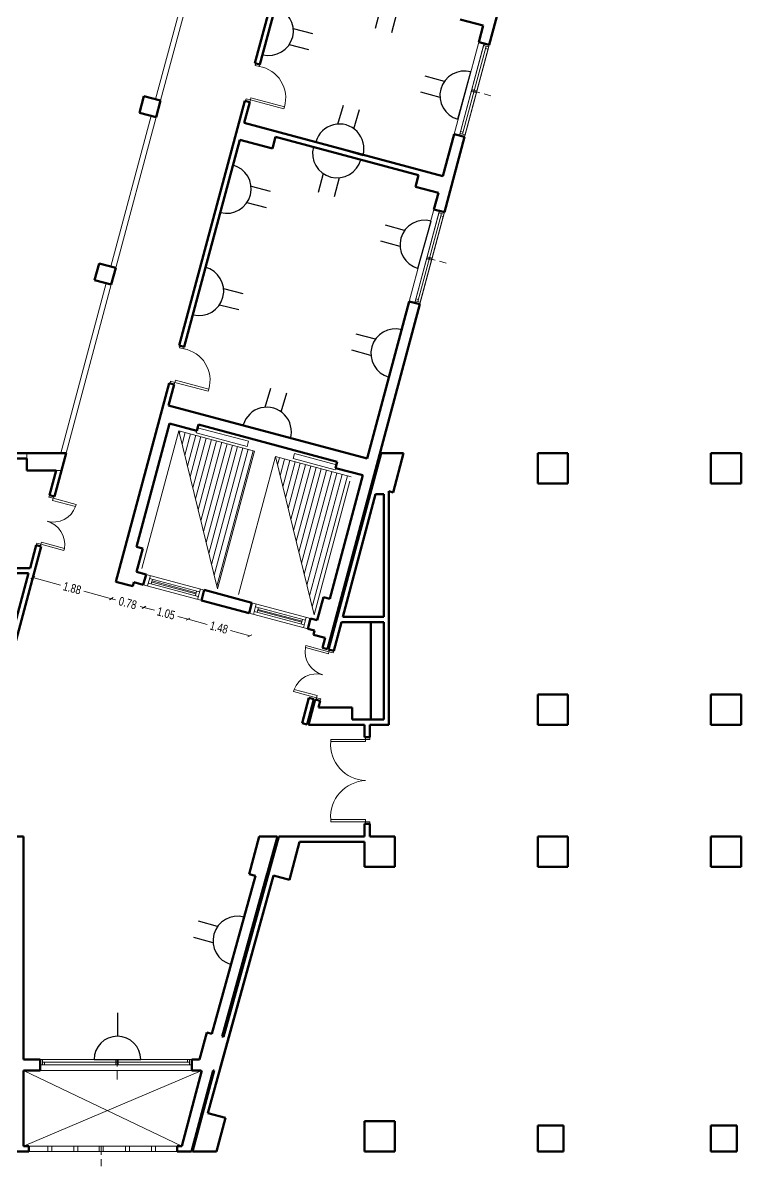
# Model space of a CAD drawing. Extents: x -1 to 151, y 0 to 83.
# Drawn here: x 15.99 to 32.58, y -0.34 to 26.06 of the extents above; entities that cross this region are included whole.
import ezdxf

# ---------------------------------------------------------------- set-up
doc = ezdxf.new("R2010")
doc.units = 0
doc.header["$LTSCALE"] = 0.8
doc.header["$MEASUREMENT"] = 0
doc.header["$PDMODE"] = 35
doc.header["$PDSIZE"] = 0.15
doc.linetypes.add('HIDDEN', pattern=[0.375, 0.25, -0.125])
doc.layers.get('0').update_dxf_attribs({"linetype": 'CONTINUOUS', "lineweight": 20})
doc.layers.get('DEFPOINTS').update_dxf_attribs({"linetype": 'CONTINUOUS', "lineweight": 20})
for name, color, linetype, lineweight in [('2-COL', 6, 'CONTINUOUS', 20), ('DOOR', 1, 'CONTINUOUS', 20), ('E-POWR-FTNG', 6, 'CONTINUOUS', 30), ('Elev', 31, 'CONTINUOUS', 20), ('HACTH', 2, 'CONTINUOUS', 20), ('Walls', 1, 'CONTINUOUS', 50), ('WC', 3, 'CONTINUOUS', 20), ('WIN', 1, 'CONTINUOUS', 15)]:
    doc.layers.add(name, color=color, linetype=linetype, lineweight=lineweight)
doc.layers.add('E-POWR-WALL', color=232, linetype='CONTINUOUS')
doc.styles.add('MN-ANNO-Dim', font='sosa.shx', dxfattribs={"width": 0.8})
doc.dimstyles.new('DIM- IN', dxfattribs={"dimtxt": 0.2, "dimasz": 0.07, "dimexe": 0.02, "dimexo": 0.1, "dimgap": 0.05, "dimtad": 0, "dimzin": 0, "dimdsep": 46, "dimtxsty": 'MN-ANNO-Dim', "dimblk": 'OBLIQUE', "dimcen": 0.1, "dimse1": 1, "dimse2": 1, "dimclrd": 191, "dimclre": 53, "dimclrt": 3, "dimadec": 0, "dimazin": 0, "dimtfac": 1, "dimtofl": 0, "dimtmove": 0, "dimatfit": 0, "dimfxl": 180, "dimtolj": 1, "dimtzin": 0, "dimlwd": 0, "dimlwe": 0, "dimarcsym": 0})

# ---------------------------------------------------------------- blocks, each defined once
blk = doc.blocks.new('_OBLIQUE')
at = {"color": 0, "linetype": 'ByBlock'}
blk.add_line((-0.5, -0.5), (0.5, 0.5), dxfattribs=at)
blk = doc.blocks.new('*D1352')
at = {"color": 191, "lineweight": 0, "transparency": 16777216}
for p, q in [((19.803, 12.289), (20.247, 12.17)), ((21.23, 11.907), (20.786, 12.026))]:
    blk.add_line(p, q, dxfattribs=at)
at = {"layer": 'DEFPOINTS', "color": 0, "transparency": 16777216}
for p in [(19.932, 12.772), (19.803, 12.289), (21.36, 12.389)]:
    blk.add_point(p, dxfattribs=at)
at = {"color": 191, "lineweight": 0, "transparency": 16777216, "xscale": 0.07, "yscale": 0.07, "zscale": 0.07}
for p, rotation in [((19.803, 12.289), 165.000000000068), ((21.23, 11.907), 345.000000000068)]:
    blk.add_blockref('_OBLIQUE', p, dxfattribs=dict(at, rotation=rotation))
at = {"color": 3, "transparency": 16777216, "insert": (20.516, 12.098), "char_height": 0.2, "attachment_point": 5, "rotation": 345, "style": 'MN-ANNO-Dim'}
blk.add_mtext('\\A1;1.48', dxfattribs=at)
blk = doc.blocks.new('*D1353')
at = {"color": 191, "lineweight": 0, "transparency": 16777216}
for p, q in [((18.785, 12.562), (19.025, 12.497)), ((19.803, 12.289), (19.563, 12.353))]:
    blk.add_line(p, q, dxfattribs=at)
at = {"layer": 'DEFPOINTS', "color": 0, "transparency": 16777216}
for p in [(18.914, 13.045), (19.932, 12.772), (18.785, 12.562)]:
    blk.add_point(p, dxfattribs=at)
at = {"color": 191, "lineweight": 0, "transparency": 16777216, "xscale": 0.07, "yscale": 0.07, "zscale": 0.07}
for p, rotation in [((18.785, 12.562), 165.000000000068), ((19.803, 12.289), 345.000000000068)]:
    blk.add_blockref('_OBLIQUE', p, dxfattribs=dict(at, rotation=rotation))
at = {"color": 3, "transparency": 16777216, "insert": (19.294, 12.425), "char_height": 0.2, "attachment_point": 5, "rotation": 345, "style": 'MN-ANNO-Dim'}
blk.add_mtext('\\A1;1.05', dxfattribs=at)
blk = doc.blocks.new('*D1354')
at = {"color": 191, "lineweight": 0, "transparency": 16777216}
for p, q in [((18.033, 12.763), (18.125, 12.739)), ((18.785, 12.562), (18.693, 12.586))]:
    blk.add_line(p, q, dxfattribs=at)
at = {"layer": 'DEFPOINTS', "color": 0, "transparency": 16777216}
for p in [(18.162, 13.246), (18.914, 13.045), (18.033, 12.763)]:
    blk.add_point(p, dxfattribs=at)
at = {"color": 191, "lineweight": 0, "transparency": 16777216, "xscale": 0.07, "yscale": 0.07, "zscale": 0.07}
for p, rotation in [((18.033, 12.763), 165.000000000068), ((18.785, 12.562), 345.000000000068)]:
    blk.add_blockref('_OBLIQUE', p, dxfattribs=dict(at, rotation=rotation))
at = {"color": 3, "transparency": 16777216, "insert": (18.409, 12.662), "char_height": 0.2, "attachment_point": 5, "rotation": 345, "style": 'MN-ANNO-Dim'}
blk.add_mtext('\\A1;0.78', dxfattribs=at)
blk = doc.blocks.new('*D1355')
at = {"color": 191, "lineweight": 0, "transparency": 16777216}
for p, q in [((16.217, 13.25), (16.856, 13.079)), ((18.033, 12.763), (17.394, 12.934))]:
    blk.add_line(p, q, dxfattribs=at)
at = {"layer": 'DEFPOINTS', "color": 0, "transparency": 16777216}
for p in [(16.346, 13.733), (16.217, 13.25), (18.162, 13.246)]:
    blk.add_point(p, dxfattribs=at)
at = {"color": 191, "lineweight": 0, "transparency": 16777216, "xscale": 0.07, "yscale": 0.07, "zscale": 0.07}
for p, rotation in [((16.217, 13.25), 165.000000000068), ((18.033, 12.763), 345.000000000068)]:
    blk.add_blockref('_OBLIQUE', p, dxfattribs=dict(at, rotation=rotation))
at = {"color": 3, "transparency": 16777216, "insert": (17.125, 13.006), "char_height": 0.2, "attachment_point": 5, "rotation": 345, "style": 'MN-ANNO-Dim'}
blk.add_mtext('\\A1;1.88', dxfattribs=at)
blk = doc.blocks.new('A$C465000F1')
at = {"layer": 'Elev'}
for p, q in [((-1.352, 0.362), (0, 0)), ((-1.253, 0.336), (-1.318, 0.094)), ((-1.271, 0.268), (-0.117, -0.041)), ((-1.417, 0.121), (-0.065, -0.241)), ((-1.3, 0.162), (-0.146, -0.147)), ((-1.203, 0.25), (-1.232, 0.144)), ((-1.221, 0.184), (-0.203, -0.089)), ((-1.214, 0.21), (-0.196, -0.063)), ((-0.099, 0.027), (-0.164, -0.215)), ((-0.185, -0.023), (-0.214, -0.129))]:
    blk.add_line(p, q, dxfattribs=at)
blk = doc.blocks.new('SO1_6')
blk.add_line((0, 1.2), (0, 0.6))
at = {"flags": 128}
blk.add_lwpolyline([(-0.6, 0), (0.6, 0), (0.6, 0, 1), (-0.6, 0)], format="xyb", close=True, dxfattribs=at)
blk = doc.blocks.new('DPD')
at = {"layer": 'E-POWR-FTNG', "ltscale": 850}
for p, q in [((-3.06, 8.46), (-3.06, 15.75)), ((3.06, 8.46), (3.06, 15.75)), ((-9, 0), (9, 0))]:
    blk.add_line(p, q, dxfattribs=at)
blk.add_arc((0, 0), 9, 0, 180, dxfattribs=at)

msp = doc.modelspace()

# ---------------------------------------------------------------- hatches: boundary and pattern name
at = {"layer": 'HACTH'}
h = msp.add_hatch(dxfattribs=at)
h.set_pattern_fill('ANSI31', color=256, angle=45, style=0)
h.set_pattern_definition([(255, (-10.62129, 22.10372), (-0.12074073, 0.0323524), [])])
h.paths.add_polyline_path([(20.062, 14.717), (19.594, 16.625), (20.771, 15.945)])
h.paths.add_polyline_path([(20.485, 12.99), (20.062, 14.717), (20.771, 15.945), (21.209, 15.692)])
h.paths.add_polyline_path([(21.209, 15.692), (20.771, 15.945), (20.961, 16.274), (21.338, 16.173)])
h.paths.add_polyline_path([(20.771, 15.945), (19.594, 16.625), (19.59, 16.642), (20.961, 16.274)])
h = msp.add_hatch(dxfattribs=at)
h.set_pattern_fill('ANSI31', color=256, angle=45, style=0)
h.set_pattern_definition([(255, (50.23276, 5.79792), (0.12074073, -0.0323524), [])])
h.paths.add_polyline_path([(22.717, 12.393), (23.569, 15.576), (21.837, 16.04), (21.837, 15.98)])

# ---------------------------------------------------------------- linework, layer by layer
at = {"layer": '2-COL'}
msp.add_lwpolyline([(16.879, 15.72), (16.079, 15.72), (16.079, 16.12), (16.986, 16.12)], close=True, dxfattribs=at)
at = {"layer": 'DOOR'}
for p, q in [((21.353, 25.078), (21.366, 25.126)), ((21.463, 25.1), (21.45, 25.052)), ((21.45, 25.052), (21.353, 25.078)), ((21.146, 24.305), (21.133, 24.257)), ((21.243, 24.279), (21.146, 24.305)), ((21.23, 24.231), (21.243, 24.279)), ((19.606, 18.558), (19.619, 18.606)), ((19.703, 18.532), (19.606, 18.558)), ((19.716, 18.58), (19.703, 18.532)), ((19.399, 17.785), (19.386, 17.737)), ((19.496, 17.759), (19.399, 17.785)), ((19.483, 17.711), (19.496, 17.759)), ((16.59, 15.107), (16.603, 15.156)), ((16.687, 15.081), (16.59, 15.107)), ((16.7, 15.13), (16.687, 15.081)), ((16.306, 14.045), (16.293, 13.996)), ((16.402, 14.019), (16.306, 14.045)), ((16.389, 13.971), (16.402, 14.019)), ((23.07, 11.587), (23.057, 11.539)), ((23.057, 11.539), (23.154, 11.513)), ((23.154, 11.513), (23.167, 11.561)), ((22.76, 10.428), (22.772, 10.476)), ((22.772, 10.476), (22.869, 10.45)), ((22.869, 10.45), (22.856, 10.402)), ((23.9, 9.562), (23.9, 9.512)), ((23.9, 9.512), (24, 9.512)), ((24, 9.512), (24, 9.562)), ((23.9, 7.562), (23.9, 7.612)), ((23.9, 7.612), (24, 7.612)), ((24, 7.612), (24, 7.562))]:
    msp.add_line(p, q, dxfattribs=at)
for points in [[(22.016, 24.072), (22.029, 24.12), (21.256, 24.327), (21.243, 24.279)], [(20.269, 17.552), (20.282, 17.6), (19.509, 17.807), (19.496, 17.759)], [(17.218, 14.939), (17.205, 14.891), (16.674, 15.033), (16.687, 15.081)], [(16.934, 13.877), (16.947, 13.925), (16.415, 14.067), (16.402, 14.019)], [(22.526, 11.681), (22.513, 11.633), (23.044, 11.49), (23.057, 11.539)], [(22.241, 10.618), (22.254, 10.667), (22.785, 10.524), (22.772, 10.476)], [(23.1, 9.462), (23.1, 9.512), (23.9, 9.512), (23.9, 9.462)], [(23.1, 7.612), (23.1, 7.662), (23.9, 7.662), (23.9, 7.612)]]:
    msp.add_lwpolyline(points, close=True, dxfattribs=at)
for centre, radius, start, end in [((21.326, 24.33), 0.733, 343.4075, 80.2877), ((19.579, 17.81), 0.733, 343.4075, 80.2877), ((16.689, 15.081), 0.55, 254.7628, 339.7846), ((16.405, 14.018), 0.55, 350.2154, 75.2372), ((23.055, 11.539), 0.55, 170.2154, 255.2372), ((22.77, 10.477), 0.55, 74.7628, 159.7846), ((23.932, 9.397), 0.835, 175.4808, 267.7862), ((23.932, 7.728), 0.835, 92.2138, 184.5192)]:
    msp.add_arc(centre, radius, start, end, dxfattribs=at)
at = {"layer": 'Elev'}
for p, q in [((18.737, 13.459), (19.59, 16.642)), ((19.59, 16.642), (21.338, 16.173)), ((19.59, 16.642), (20.485, 12.99)), ((20.023, 16.712), (19.992, 16.596)), ((20.023, 16.712), (21.2, 16.397)), ((19.992, 16.596), (21.169, 16.281)), ((21.2, 16.397), (21.169, 16.281)), ((21.338, 16.173), (20.485, 12.99)), ((22.259, 16.113), (22.228, 15.997)), ((22.259, 16.113), (23.23, 15.853)), ((21.821, 16.044), (20.968, 12.861)), ((21.821, 16.044), (22.717, 12.393)), ((21.821, 16.044), (23.569, 15.576)), ((22.228, 15.997), (23.199, 15.737)), ((23.23, 15.853), (23.199, 15.737)), ((23.543, 15.475), (22.717, 12.393))]:
    msp.add_line(p, q, dxfattribs=at)
at = {"layer": 'Walls'}
for p, q in [((22.149, 28.126), (21.347, 25.131)), ((22.032, 27.225), (21.463, 25.1)), ((27.226, 27.29), (26.76, 25.551)), ((26.62, 25.996), (26.089, 26.138)), ((26.62, 25.996), (26.519, 25.616)), ((26.76, 25.551), (26.519, 25.616)), ((26.644, 25.583), (26.76, 25.551)), ((26.644, 25.583), (26.76, 25.551)), ((21.347, 25.131), (21.463, 25.1)), ((18.679, 23.983), (18.782, 24.369)), ((18.782, 24.369), (19.169, 24.265)), ((19.169, 24.265), (19.065, 23.879)), ((21.114, 24.262), (19.6, 18.611)), ((21.23, 24.231), (21.1, 23.748)), ((21.23, 24.231), (21.114, 24.262)), ((21.114, 24.262), (21.23, 24.231)), ((21.23, 24.231), (21.223, 24.204)), ((19.065, 23.879), (18.679, 23.983)), ((21.1, 23.748), (25.689, 22.518)), ((20.997, 23.361), (19.716, 18.58)), ((21.75, 23.16), (20.997, 23.361)), ((21.823, 23.43), (21.75, 23.16)), ((21.823, 23.43), (25.126, 22.545)), ((25.949, 23.491), (25.689, 22.518)), ((26.191, 23.426), (25.725, 21.688)), ((25.949, 23.491), (26.191, 23.426)), ((26.075, 23.457), (26.191, 23.426)), ((26.191, 23.426), (26.075, 23.457)), ((25.126, 22.545), (25.054, 22.274)), ((25.585, 22.132), (25.054, 22.274)), ((25.585, 22.132), (25.483, 21.752)), ((25.483, 21.752), (25.725, 21.688)), ((25.609, 21.719), (25.725, 21.688)), ((17.643, 20.119), (17.747, 20.505)), ((17.747, 20.505), (18.133, 20.402)), ((18.133, 20.402), (18.03, 20.015)), ((18.03, 20.015), (17.643, 20.119)), ((25.155, 19.563), (23.022, 11.6)), ((24.914, 19.627), (23.942, 15.998)), ((24.914, 19.627), (25.155, 19.563)), ((25.04, 19.594), (25.155, 19.563)), ((25.155, 19.563), (25.04, 19.594)), ((19.6, 18.611), (19.716, 18.58)), ((18.138, 13.154), (19.367, 17.742)), ((19.483, 17.711), (19.353, 17.228)), ((19.483, 17.711), (19.367, 17.742)), ((19.367, 17.742), (19.483, 17.711)), ((19.483, 17.711), (19.476, 17.684)), ((19.353, 17.228), (23.942, 15.998)), ((19.376, 16.808), (18.612, 13.958)), ((20.003, 16.64), (19.376, 16.808)), ((20.042, 16.784), (20.003, 16.64)), ((23.249, 15.925), (20.042, 16.784)), ((14.8, 16.12), (16.986, 16.12)), ((16.719, 15.125), (16.986, 16.12)), ((24.264, 16.12), (23.051, 11.592)), ((24.782, 16.12), (24.264, 16.12)), ((24.54, 15.218), (24.782, 16.12)), ((28.58, 16.12), (27.88, 16.12)), ((27.88, 16.12), (27.88, 15.42)), ((28.58, 15.42), (28.58, 16.12)), ((32.58, 16.12), (31.88, 16.12)), ((31.88, 16.12), (31.88, 15.42)), ((32.58, 15.42), (32.58, 16.12)), ((15.171, 16), (16.079, 16)), ((16.079, 16), (16.079, 15.72)), ((23.21, 15.78), (23.249, 15.925)), ((16.079, 15.72), (16.755, 15.72)), ((16.603, 15.156), (16.755, 15.72)), ((23.838, 15.612), (23.075, 12.763)), ((23.838, 15.612), (23.21, 15.78)), ((27.88, 15.42), (28.58, 15.42)), ((31.88, 15.42), (32.58, 15.42)), ((16.603, 15.156), (16.719, 15.125)), ((24.135, 15.174), (23.376, 12.341)), ((24.323, 15.174), (24.135, 15.174)), ((24.323, 15.174), (24.135, 15.174)), ((24.323, 15.174), (24.323, 12.341)), ((24.443, 15.244), (24.443, 9.85)), ((24.443, 15.244), (24.54, 15.218)), ((16.152, 13.47), (16.293, 13.996)), ((16.293, 13.996), (16.409, 13.965)), ((15.306, 9.85), (16.409, 13.965)), ((18.612, 13.958), (18.757, 13.919)), ((18.757, 13.919), (18.613, 13.384)), ((15.171, 13.47), (16.152, 13.47)), ((15.051, 13.35), (16.12, 13.35)), ((15.501, 11.04), (16.12, 13.35)), ((18.613, 13.384), (18.834, 13.325)), ((18.769, 13.084), (18.834, 13.325)), ((18.524, 13.05), (18.138, 13.154)), ((18.549, 13.143), (18.524, 13.05)), ((18.549, 13.143), (18.769, 13.084)), ((20.11, 12.724), (20.175, 12.966)), ((20.175, 12.966), (21.279, 12.67)), ((20.11, 12.724), (21.215, 12.428)), ((22.93, 12.801), (22.786, 12.266)), ((23.075, 12.763), (22.93, 12.801)), ((21.215, 12.428), (21.279, 12.67)), ((22.567, 12.066), (22.632, 12.307)), ((22.632, 12.307), (22.786, 12.266)), ((23.344, 12.221), (23.167, 11.561)), ((23.344, 12.221), (24.323, 12.221)), ((23.376, 12.341), (24.323, 12.341)), ((24.023, 12.221), (24.023, 9.97)), ((24.323, 12.221), (24.323, 9.97)), ((22.567, 12.066), (22.722, 12.025)), ((22.697, 11.932), (22.722, 12.025)), ((22.967, 11.86), (22.697, 11.932)), ((22.906, 11.631), (22.967, 11.86)), ((23.022, 11.6), (22.906, 11.631)), ((23.167, 11.561), (23.051, 11.592)), ((22.595, 10.472), (22.439, 9.889)), ((22.711, 10.441), (22.555, 9.858)), ((22.74, 10.433), (22.584, 9.85)), ((22.711, 10.441), (22.595, 10.472)), ((22.856, 10.402), (22.74, 10.433)), ((22.856, 10.402), (22.815, 10.25)), ((28.58, 10.55), (27.88, 10.55)), ((27.88, 10.55), (27.88, 9.85)), ((28.58, 9.85), (28.58, 10.55)), ((32.58, 10.55), (31.88, 10.55)), ((31.88, 10.55), (31.88, 9.85)), ((32.58, 9.85), (32.58, 10.55)), ((23.591, 10.25), (22.815, 10.25)), ((23.591, 9.97), (23.591, 10.25)), ((22.555, 9.858), (22.439, 9.889)), ((22.584, 9.85), (23.88, 9.85)), ((23.591, 9.97), (24.323, 9.97)), ((23.88, 9.562), (23.88, 9.85)), ((24, 9.85), (24.443, 9.85)), ((24, 9.562), (24, 9.85)), ((27.88, 9.85), (28.58, 9.85)), ((31.88, 9.85), (32.58, 9.85)), ((24, 9.562), (23.88, 9.562)), ((24, 9.562), (23.88, 9.562)), ((23.88, 7.27), (23.88, 7.562)), ((24, 7.562), (23.88, 7.562)), ((23.88, 7.27), (23.88, 7.562)), ((24, 7.27), (24, 7.562)), ((24, 7.27), (24, 7.562)), ((16, 7.27), (15.193, 7.27)), ((16, 2.12), (16, 7.27)), ((21.869, 7.27), (20.593, 2.651)), ((21.9, 7.27), (20.622, 2.643)), ((21.448, 7.27), (21.215, 6.401)), ((21.862, 7.27), (21.448, 7.27)), ((21.9, 7.27), (23.88, 7.27)), ((22.143, 6.27), (22.378, 7.15)), ((22.307, 7.27), (23.88, 7.27)), ((22.378, 7.15), (23.88, 7.15)), ((23.88, 6.57), (23.88, 7.15)), ((24, 7.27), (24.58, 7.27)), ((24.58, 7.27), (24.58, 6.57)), ((27.88, 6.57), (27.88, 7.27)), ((27.88, 7.27), (28.58, 7.27)), ((28.58, 7.27), (28.58, 6.57)), ((32.58, 7.27), (31.88, 7.27)), ((31.88, 7.27), (31.88, 6.57)), ((32.58, 6.57), (32.58, 7.27)), ((21.775, 6.369), (20.26, 0.882)), ((21.359, 6.362), (20.351, 2.715)), ((21.359, 6.362), (20.351, 2.715)), ((21.775, 6.369), (20.547, 1.92)), ((21.634, 6.42), (20.593, 2.651)), ((21.215, 6.401), (21.358, 6.361)), ((21.215, 6.401), (21.359, 6.362)), ((21.775, 6.369), (22.143, 6.27)), ((24.58, 6.57), (23.88, 6.57)), ((28.58, 6.57), (27.88, 6.57)), ((31.88, 6.57), (32.58, 6.57)), ((20.235, 2.746), (20.068, 2.12)), ((20.351, 2.715), (20.235, 2.746)), ((20.593, 2.651), (20.622, 2.643)), ((16.39, 2.12), (16, 2.12)), ((16.39, 2.12), (16.39, 1.87)), ((16.39, 2.12), (16.39, 2)), ((20.068, 2.12), (19.89, 2.12)), ((19.89, 2.12), (19.89, 1.87)), ((19.89, 2), (19.89, 2.12)), ((16, 0.12), (16, 1.87)), ((16.39, 1.87), (16, 1.87)), ((20.125, 1.87), (19.656, 0.12)), ((20.384, 1.87), (19.883, 0)), ((20.104, 1.87), (19.89, 1.87)), ((20.408, 1.87), (19.907, 0)), ((20.408, 1.87), (19.907, 0)), ((20.408, 1.87), (20.384, 1.87)), ((20.26, 0.882), (20.669, 0.773)), ((20.669, 0.773), (20.462, 0)), ((23.88, 0), (23.88, 0.7)), ((23.88, 0.7), (24.58, 0.7)), ((24.58, 0.7), (24.58, 0)), ((28.48, 0.6), (27.88, 0.6)), ((27.88, 0.6), (27.88, 0)), ((28.48, 0), (28.48, 0.6)), ((32.48, 0.6), (31.88, 0.6)), ((31.88, 0.6), (31.88, 0)), ((32.48, 0), (32.48, 0.6)), ((16.125, 0), (14.628, 0)), ((16, 0.12), (16.125, 0.12)), ((16.125, 0.12), (16.125, 0)), ((19.656, 0.12), (19.555, 0.12)), ((19.555, 0.12), (19.555, 0)), ((19.555, 0), (19.883, 0)), ((24.58, 0), (23.88, 0)), ((27.88, 0), (28.48, 0)), ((31.88, 0), (32.48, 0)), ((20.462, 0), (19.907, 0))]:
    msp.add_line(p, q, dxfattribs=at)
at = {"layer": 'WC'}
for p, q in [((20.125, 1.87), (16, 0.12)), ((16, 1.87), (19.656, 0.12))]:
    msp.add_line(p, q, dxfattribs=at)
at = {"layer": 'WIN'}
for p, q in [((19.053, 24.297), (19.984, 27.774)), ((19.169, 24.265), (20.1, 27.743)), ((26.519, 25.616), (25.949, 23.491)), ((26.644, 25.583), (26.075, 23.457)), ((26.644, 25.583), (26.075, 23.457)), ((26.075, 23.457), (26.631, 25.534)), ((26.146, 23.49), (26.689, 25.519)), ((26.191, 23.426), (26.76, 25.551)), ((26.191, 23.426), (26.76, 25.551)), ((26.191, 23.426), (26.76, 25.551)), ((26.204, 23.475), (26.734, 25.455)), ((26.631, 25.534), (26.644, 25.583)), ((26.747, 25.503), (26.631, 25.534)), ((26.644, 25.583), (26.76, 25.551)), ((26.734, 25.455), (26.676, 25.47)), ((26.734, 25.455), (26.76, 25.551)), ((26.405, 24.458), (26.347, 24.474)), ((26.418, 24.506), (26.36, 24.522)), ((26.463, 24.443), (26.405, 24.458)), ((26.476, 24.491), (26.418, 24.506)), ((18.017, 20.433), (18.949, 23.91)), ((18.133, 20.402), (19.065, 23.879)), ((26.204, 23.475), (26.088, 23.506)), ((26.159, 23.539), (26.101, 23.554)), ((26.075, 23.457), (26.191, 23.426)), ((26.191, 23.426), (26.204, 23.475)), ((25.483, 21.752), (24.914, 19.627)), ((25.609, 21.719), (25.04, 19.594)), ((25.609, 21.719), (25.04, 19.594)), ((25.04, 19.594), (25.596, 21.671)), ((25.11, 19.627), (25.654, 21.655)), ((25.155, 19.563), (25.725, 21.688)), ((25.155, 19.563), (25.725, 21.688)), ((25.155, 19.563), (25.725, 21.688)), ((25.596, 21.671), (25.609, 21.719)), ((25.712, 21.639), (25.596, 21.671)), ((25.699, 21.591), (25.725, 21.688)), ((25.168, 19.611), (25.699, 21.591)), ((25.699, 21.591), (25.641, 21.607)), ((25.37, 20.594), (25.312, 20.61)), ((25.383, 20.643), (25.325, 20.658)), ((25.428, 20.579), (25.37, 20.594)), ((25.441, 20.627), (25.383, 20.643)), ((16.862, 16.12), (17.914, 20.046)), ((16.986, 16.12), (18.03, 20.015)), ((25.04, 19.594), (25.155, 19.563)), ((25.168, 19.611), (25.053, 19.642)), ((25.123, 19.675), (25.065, 19.69)), ((25.155, 19.563), (25.168, 19.611)), ((16.39, 2.12), (19.89, 2.12)), ((16.39, 2.12), (19.89, 2.12)), ((16.44, 2.12), (16.39, 2.12)), ((16.44, 2), (16.44, 2.12)), ((19.89, 2.12), (16.44, 2.12)), ((18.138, 2.06), (18.138, 2.12)), ((18.188, 2.06), (18.188, 2.12)), ((19.79, 2.06), (19.79, 2.12)), ((19.84, 2), (19.84, 2.12)), ((19.89, 2.12), (19.89, 2)), ((19.89, 2), (16.39, 2)), ((19.89, 2), (16.39, 2)), ((16.49, 2), (16.39, 2)), ((19.89, 2), (16.39, 2)), ((19.89, 1.87), (16.39, 1.87)), ((19.84, 2.06), (16.44, 2.06)), ((16.49, 2), (16.49, 2.06)), ((19.84, 2), (16.49, 2)), ((18.138, 2), (18.138, 2.06)), ((18.188, 2), (18.188, 2.06)), ((19.89, 2), (19.84, 2)), ((16, 0.12), (19.656, 0.12)), ((16, 0), (19.624, 0))]:
    msp.add_line(p, q, dxfattribs=at)
at = {"layer": 'WIN', "linetype": 'HIDDEN'}
for p, q in [((26.353, 24.496), (26.797, 24.377)), ((25.318, 20.632), (25.762, 20.513)), ((18.165, 1.66), (18.165, 2.12)), ((17.795, 0.12), (17.795, -0.34))]:
    msp.add_line(p, q, dxfattribs=at)
at = {"layer": 'WIN'}
for points in [[(16.657, 0), (16.565, 0), (16.565, 0.12), (16.657, 0.12)], [(17.259, 0), (17.167, 0), (17.167, 0.12), (17.259, 0.12)], [(17.841, 0), (17.749, 0), (17.749, 0.12), (17.841, 0.12)], [(18.453, 0), (18.36, 0), (18.36, 0.12), (18.453, 0.12)], [(19.052, 0), (18.96, 0), (18.96, 0.12), (19.052, 0.12)]]:
    msp.add_lwpolyline(points, close=True, dxfattribs=at)

# ---------------------------------------------------------------- block references
at = {"layer": 'DOOR'}
for p in [(20.186, 12.963), (22.632, 12.307)]:
    msp.add_blockref('A$C465000F1', p, dxfattribs=at)
at = {"layer": 'E-POWR-FTNG', "ltscale": 0.1, "xscale": 0.8986135253908287, "yscale": 0.8986135253908287, "zscale": 0.8986135253908287}
msp.add_blockref('SO1_6', (18.17, 2.12), dxfattribs=at)
at = {"layer": 'E-POWR-WALL', "xscale": 0.06290294677728525, "yscale": 0.06290294677728525, "zscale": 0.06290294677728525}
for p, rotation in [((24.567, 26.836), 165.1543257079087), ((21.671, 25.874), 255.8361801646976), ((26.188, 24.38), 74.55784509350383), ((23.3, 23.158), 343.8305516751), ((23.246, 23.048), 165.1543257079087), ((20.694, 22.229), 255.8361801646976), ((25.265, 20.937), 74.55784509350383), ((20.061, 19.867), 255.8361801646976), ((24.592, 18.426), 74.55784509350383), ((21.623, 16.619), 343.8305516751), ((20.945, 4.864), 74.55784509350383)]:
    msp.add_blockref('DPD', p, dxfattribs=dict(at, rotation=rotation))

# ---------------------------------------------------------------- dimensions: what is measured, and where the dimension line sits
for base, p1, p2, picture, middle in [((16.217, 13.25), (18.162, 13.246), (16.346, 13.733), '*D1355', (17.125, 13.006)), ((18.033, 12.763), (18.914, 13.045), (18.162, 13.246), '*D1354', (18.409, 12.662)), ((18.785, 12.562), (19.932, 12.772), (18.914, 13.045), '*D1353', (19.294, 12.425)), ((19.803, 12.289), (21.36, 12.389), (19.932, 12.772), '*D1352', (20.516, 12.098))]:
    dim = msp.add_linear_dim(base=base, p1=p1, p2=p2, angle=345, dimstyle='DIM- IN', override={"dimtmove": 1})
    dim.commit()
    dim.dimension.update_dxf_attribs({"geometry": picture, "text_midpoint": middle})

doc.saveas('drawing.dxf')
